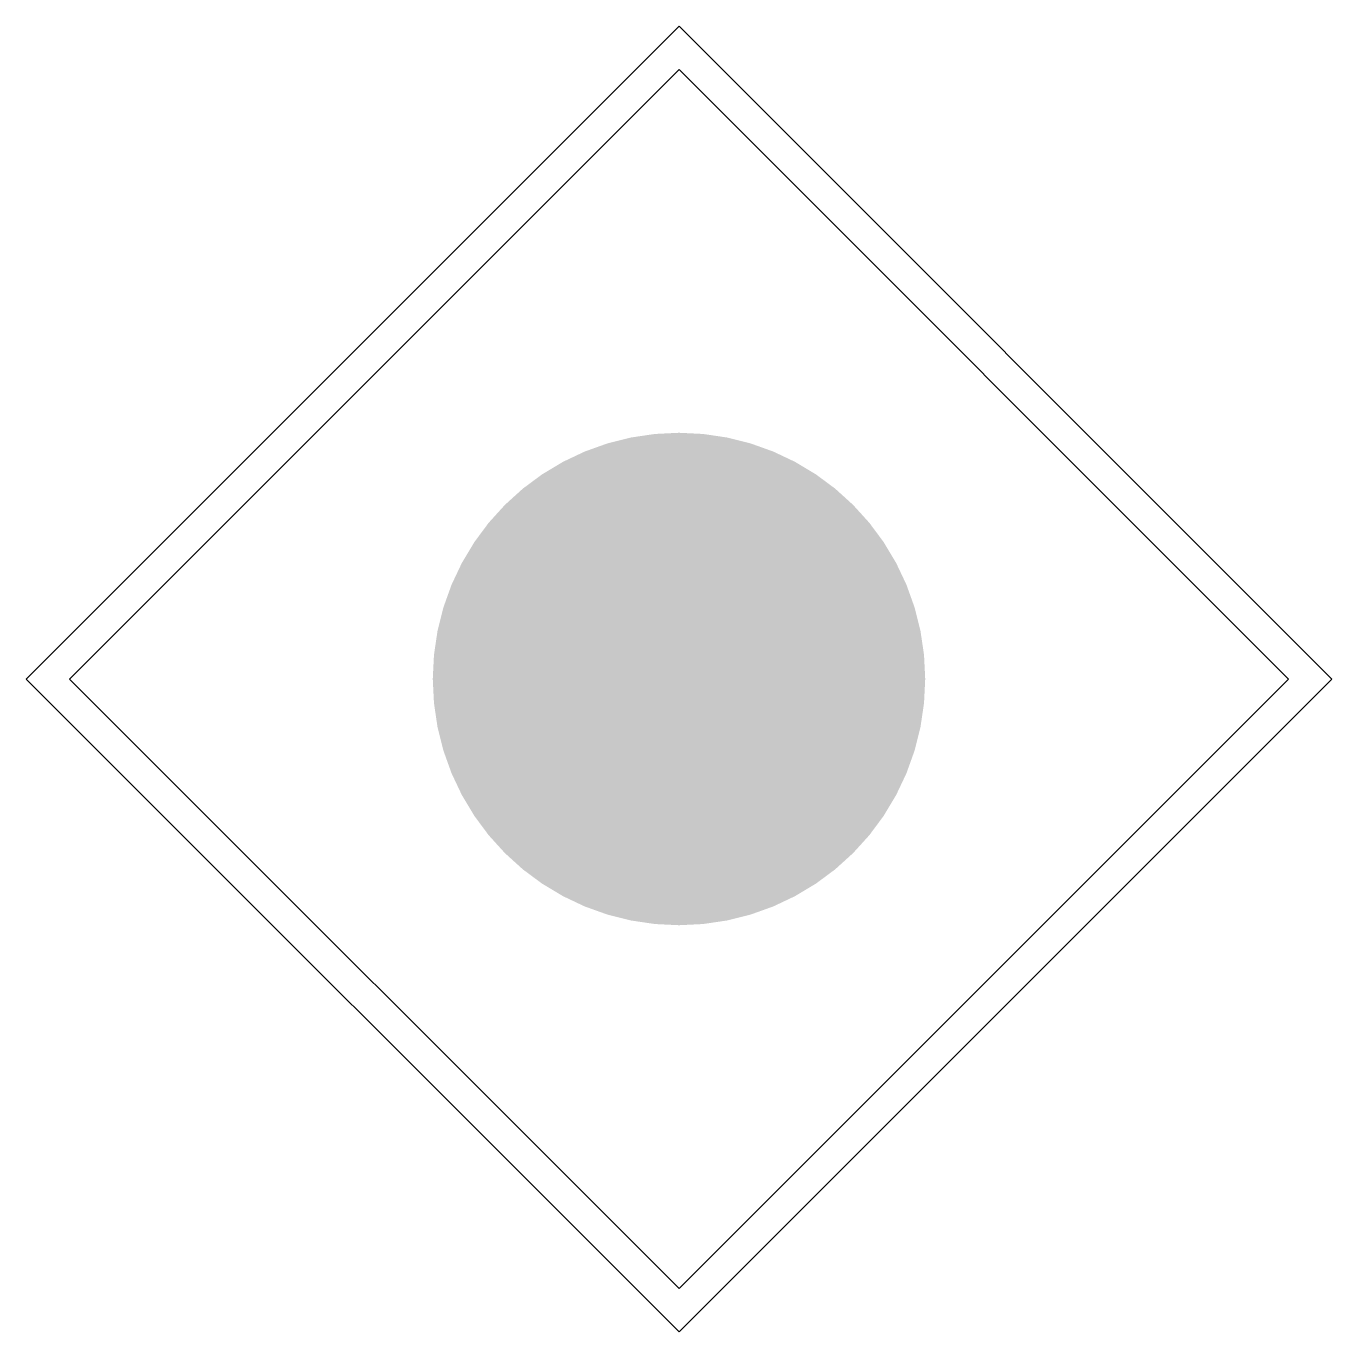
# Model space of a CAD drawing. Header units: feet. Extents: x -0.53 to 0.53, y -0.53 to 0.53.
import ezdxf

# ---------------------------------------------------------------- set-up
doc = ezdxf.new("R2010")
doc.units = ezdxf.units.FT
doc.header["$MEASUREMENT"] = 0
doc.layers.add('3DFACE', color=7, linetype='Continuous')

msp = doc.modelspace()

# ---------------------------------------------------------------- linework, layer by layer
at = {"const_width": 0.2, "elevation": 1.0001}
msp.add_lwpolyline([(-0.1, 0, 1), (0.1, 0, 1)], format="xyb", close=True, dxfattribs=at)
msp.add_3dface([(-0.4951, 0, 1.0001), (0, -0.4951, 1.0001), (0.4951, 0, 1.0001), (0, 0.4951, 1.0001)])
at = {"layer": '3DFACE'}
msp.add_3dface([(-0.5303, 0, 1), (0, 0.5303, 1), (0.5303, 0, 1), (0, -0.5303, 1)], dxfattribs=at)
at = {"layer": 'Defpoints'}
msp.add_point((0, 0), dxfattribs=at)

doc.saveas('drawing.dxf')
